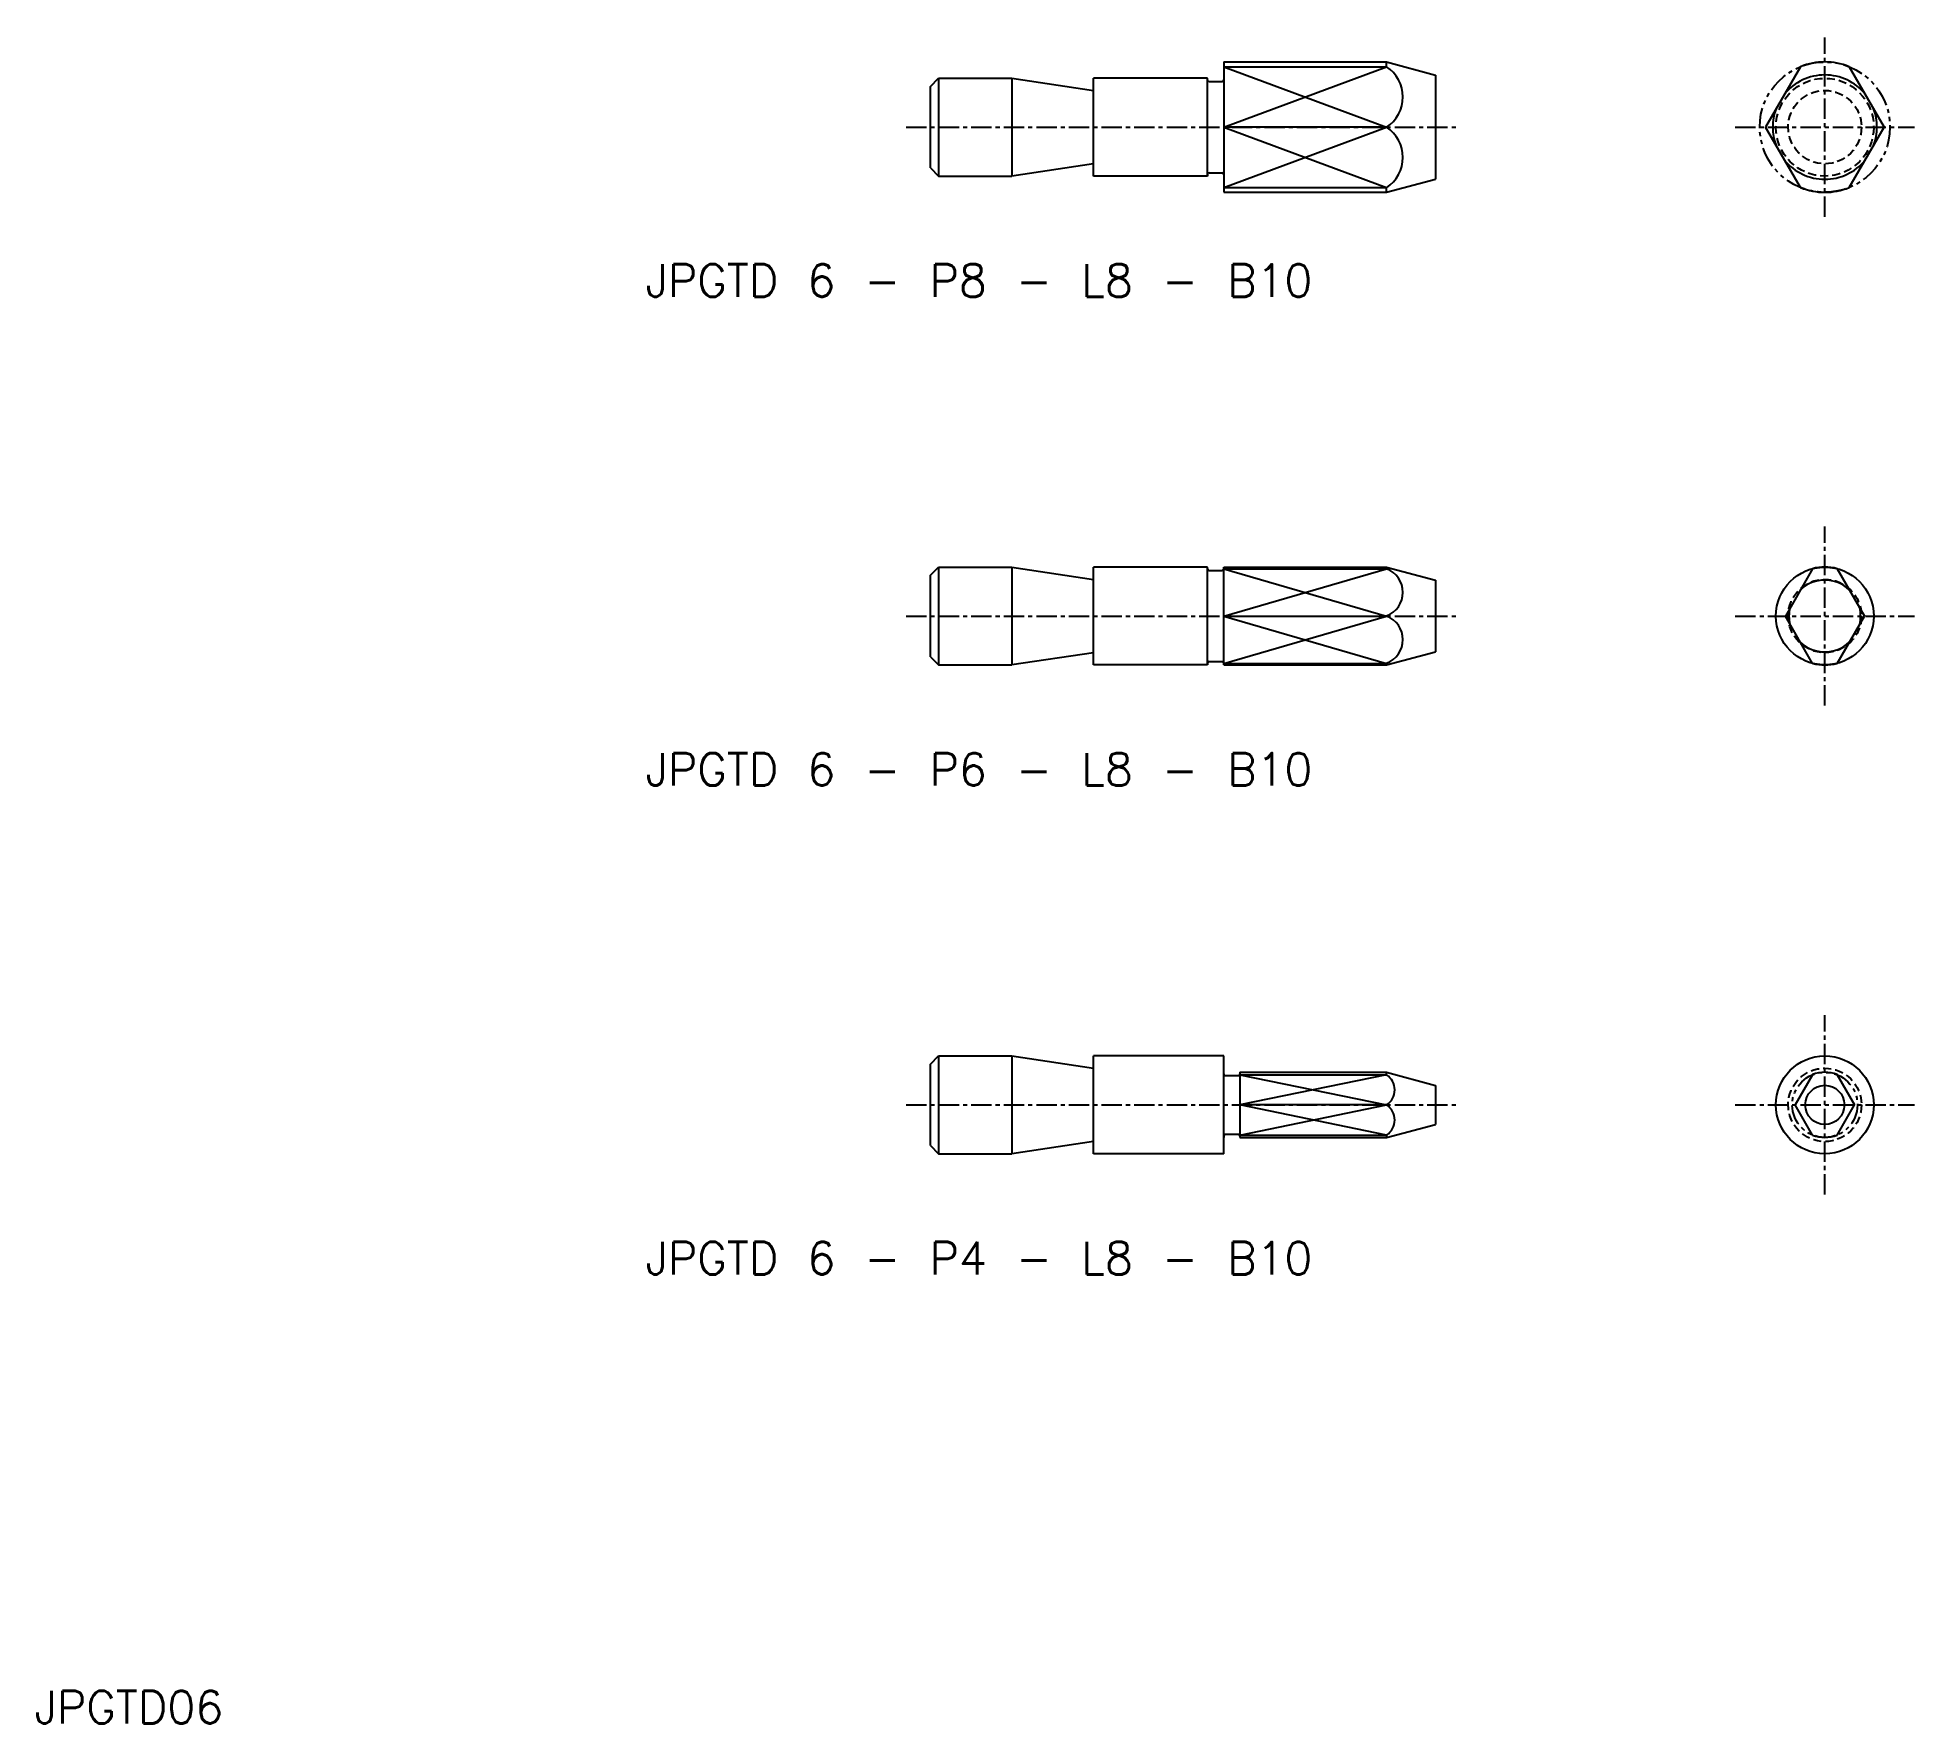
# Model space of a CAD drawing. Extents: x 5 to 120, y 5 to 108.
import ezdxf

# ---------------------------------------------------------------- set-up
doc = ezdxf.new("R2010")
doc.units = 0
for name, pattern in [('CENTER', [2, 1.25, -0.25, 0.25, -0.25]), ('DASHED', [0.75, 0.5, -0.25]), ('PHANTOM', [2.5, 1.25, -0.25, 0.25, -0.25, 0.25, -0.25])]:
    doc.linetypes.add(name, pattern=pattern)
doc.layers.get('0').update_dxf_attribs({"linetype": 'CONTINUOUS'})
doc.layers.add('CENTER', color=1, linetype='CENTER')
doc.styles.get("Standard").update_dxf_attribs({"font": 'txt.shx', "width": 0.8, "bigfont": 'bigfont.shx'})

msp = doc.modelspace()

# ---------------------------------------------------------------- linework, layer by layer
at = {"color": 7, "linetype": 'CONTINUOUS'}
for p, q in [((78, 106.96), (88, 106.96)), ((78, 106.96), (78, 98.96)), ((78, 106.67), (88, 106.67)), ((88, 106.96), (91, 106.15)), ((88, 106.67), (88, 106.96)), ((91, 106.15), (91, 99.76)), ((113.41, 106.67), (111.27, 102.96)), ((116.41, 106.67), (118.55, 102.96)), ((60, 105.46), (60.5, 105.96)), ((60, 100.46), (60, 105.46)), ((60.5, 105.96), (65, 105.96)), ((60.5, 105.96), (60.5, 99.96)), ((65, 105.96), (65, 99.96)), ((65, 105.96), (70, 105.21)), ((70, 99.96), (70, 105.96)), ((77, 105.96), (70, 105.96)), ((77, 99.96), (77, 105.96)), ((77, 105.86), (77, 105.96)), ((77.1, 105.76), (77.9, 105.76)), ((88, 102.96), (78, 102.96)), ((113.41, 99.25), (111.27, 102.96)), ((116.41, 99.25), (118.55, 102.96)), ((60, 100.46), (60.5, 99.96)), ((70, 100.71), (65, 99.96)), ((60.5, 99.96), (65, 99.96)), ((77, 99.96), (70, 99.96)), ((77, 100.06), (77, 99.96)), ((77.1, 100.16), (77.9, 100.16)), ((78, 99.25), (88, 99.25)), ((88, 98.96), (91, 99.76)), ((88, 98.96), (88, 99.25)), ((78, 98.96), (88, 98.96)), ((60, 75.46), (60.5, 75.96)), ((60, 70.46), (60, 75.46)), ((60.5, 75.96), (60.5, 69.96)), ((60.5, 75.96), (65, 75.96)), ((65, 75.96), (65, 69.96)), ((65, 75.96), (70, 75.21)), ((70, 69.96), (70, 75.96)), ((77, 75.96), (70, 75.96)), ((77, 69.96), (77, 75.96)), ((77, 75.86), (77, 75.96)), ((77.1, 75.76), (77.9, 75.76)), ((78, 75.96), (88, 75.96)), ((78, 69.96), (78, 75.96)), ((78, 75.86), (88, 75.86)), ((88, 75.96), (91, 75.15)), ((88, 75.86), (88, 75.96)), ((91, 75.15), (91, 70.76)), ((114.16, 75.86), (112.49, 72.96)), ((115.66, 75.86), (117.34, 72.96)), ((78, 72.96), (88, 72.96)), ((114.16, 70.05), (112.49, 72.96)), ((115.66, 70.05), (117.34, 72.96)), ((60, 70.46), (60.5, 69.96)), ((70, 70.71), (65, 69.96)), ((88, 69.96), (91, 70.76)), ((60.5, 69.96), (65, 69.96)), ((77, 69.96), (70, 69.96)), ((77, 70.06), (77, 69.96)), ((77.1, 70.16), (77.9, 70.16)), ((78, 70.05), (88, 70.05)), ((78, 69.96), (88, 69.96)), ((88, 70.05), (88, 69.96)), ((60, 45.46), (60.5, 45.96)), ((60, 40.46), (60, 45.46)), ((60.5, 45.96), (60.5, 39.96)), ((60.5, 45.96), (65, 45.96)), ((65, 45.96), (65, 39.96)), ((65, 45.96), (70, 45.21)), ((70, 39.96), (70, 45.96)), ((78, 45.96), (70, 45.96)), ((78, 39.96), (78, 45.96)), ((78, 44.86), (78, 44.96)), ((79, 44.96), (79, 40.96)), ((79, 44.96), (88, 44.96)), ((88, 44.96), (91, 44.15)), ((88, 44.81), (88, 44.96)), ((78.1, 44.76), (78.9, 44.76)), ((79, 44.81), (88, 44.81)), ((91, 44.15), (91, 41.76)), ((114.16, 44.81), (113.09, 42.96)), ((115.66, 44.81), (116.73, 42.96)), ((88, 42.96), (79, 42.96)), ((114.16, 41.1), (113.09, 42.96)), ((115.66, 41.1), (116.73, 42.96)), ((88, 40.96), (91, 41.76)), ((60, 40.46), (60.5, 39.96)), ((70, 40.71), (65, 39.96)), ((78, 41.06), (78, 40.96)), ((78.1, 41.16), (78.9, 41.16)), ((79, 41.1), (88, 41.1)), ((79, 40.96), (88, 40.96)), ((88, 41.1), (88, 40.96)), ((60.5, 39.96), (65, 39.96)), ((78, 39.96), (70, 39.96))]:
    msp.add_line(p, q, dxfattribs=at)
at = {"color": 3, "linetype": 'CONTINUOUS'}
for p, q in [((78, 106.67), (88, 102.96)), ((78, 102.96), (88, 106.67)), ((78, 102.96), (88, 99.25)), ((78, 99.25), (88, 102.96)), ((78, 72.96), (88, 75.86)), ((78, 75.86), (88, 72.96)), ((78, 70.05), (88, 72.96)), ((78, 72.96), (88, 70.05)), ((88, 44.81), (79, 42.96)), ((79, 44.81), (88, 42.96)), ((88, 41.1), (79, 42.96)), ((79, 41.1), (88, 42.96))]:
    msp.add_line(p, q, dxfattribs=at)
at = {"color": 3, "linetype": 'PHANTOM'}
for centre, radius in [((114.91, 102.96), 4), ((114.91, 42.96), 2)]:
    msp.add_circle(centre, radius, dxfattribs=at)
at = {"color": 3, "linetype": 'DASHED'}
for centre, radius in [((114.91, 102.96), 3), ((114.91, 102.96), 2.25), ((114.91, 72.96), 2.25), ((114.91, 42.96), 2.25)]:
    msp.add_circle(centre, radius, dxfattribs=at)
at = {"color": 7, "linetype": 'CONTINUOUS'}
for centre, radius in [((114.91, 72.96), 3), ((114.91, 42.96), 3), ((114.91, 42.96), 1.2)]:
    msp.add_circle(centre, radius, dxfattribs=at)
for centre, radius, start, end in [((86.78, 104.81), 2.22, 303.3187, 56.6813), ((114.91, 102.96), 3.2, 39.4161, 140.5839), ((114.91, 102.96), 4, 67.9757, 112.0243), ((77.1, 105.86), 0.1, 180, 270), ((77.9, 105.86), 0.1, 270, 0), ((114.91, 102.96), 3.2, 159.4161, 200.5839), ((114.91, 102.96), 3.2, 339.4161, 20.5839), ((86.78, 101.1), 2.22, 303.3187, 56.6813), ((114.91, 102.96), 3.2, 219.4161, 320.5839), ((77.1, 100.06), 0.1, 90, 180), ((77.9, 100.06), 0.1, 0, 90), ((114.91, 102.96), 4, 247.9757, 292.0243), ((77.1, 75.86), 0.1, 180, 270), ((77.9, 75.86), 0.1, 270, 0), ((87.45, 74.41), 1.55, 290.9028, 69.0972), ((114.91, 72.96), 2.2, 46.8477, 133.1523), ((114.91, 72.96), 3, 75.5225, 104.4775), ((87.45, 71.51), 1.55, 290.9028, 69.0972), ((114.91, 72.96), 2.2, 166.8477, 193.1523), ((114.91, 72.96), 2.2, 346.8477, 13.1523), ((114.91, 72.96), 2.2, 226.8477, 313.1523), ((77.1, 70.06), 0.1, 90, 180), ((77.9, 70.06), 0.1, 0, 90), ((114.91, 72.96), 3, 255.5225, 284.4775), ((114.91, 42.96), 2, 67.9757, 112.0243), ((78.1, 44.86), 0.1, 180, 270), ((78.9, 44.86), 0.1, 270, 0), ((87.39, 43.88), 1.11, 303.3187, 56.6813), ((87.39, 42.03), 1.11, 303.3187, 56.6813), ((78.1, 41.06), 0.1, 90, 180), ((78.9, 41.06), 0.1, 0, 90), ((114.91, 42.96), 2, 247.9757, 292.0243)]:
    msp.add_arc(centre, radius, start, end, dxfattribs=at)
at = {"layer": 'CENTER', "color": 1, "linetype": 'CENTER'}
for p, q in [((114.91, 97.46), (114.91, 108.46)), ((58.5, 102.96), (92.5, 102.96)), ((109.41, 102.96), (120.41, 102.96)), ((114.91, 67.46), (114.91, 78.46)), ((58.5, 72.96), (92.5, 72.96)), ((109.41, 72.96), (120.41, 72.96)), ((114.91, 37.46), (114.91, 48.46)), ((58.5, 42.96), (92.5, 42.96)), ((109.41, 42.96), (120.41, 42.96))]:
    msp.add_line(p, q, dxfattribs=at)

# ---------------------------------------------------------------- texts
at = {"color": 7, "linetype": 'CONTINUOUS'}
for s, p in [('JPGTD 6 - P8 - L8 - B10', (42.51, 92.55)), ('JPGTD 6 - P6 - L8 - B10', (42.51, 62.55)), ('JPGTD 6 - P4 - L8 - B10', (42.51, 32.55)), ('JPGTD06', (5, 5))]:
    msp.add_text(s, height=2, dxfattribs=at).set_placement(p)

doc.saveas('drawing.dxf')
